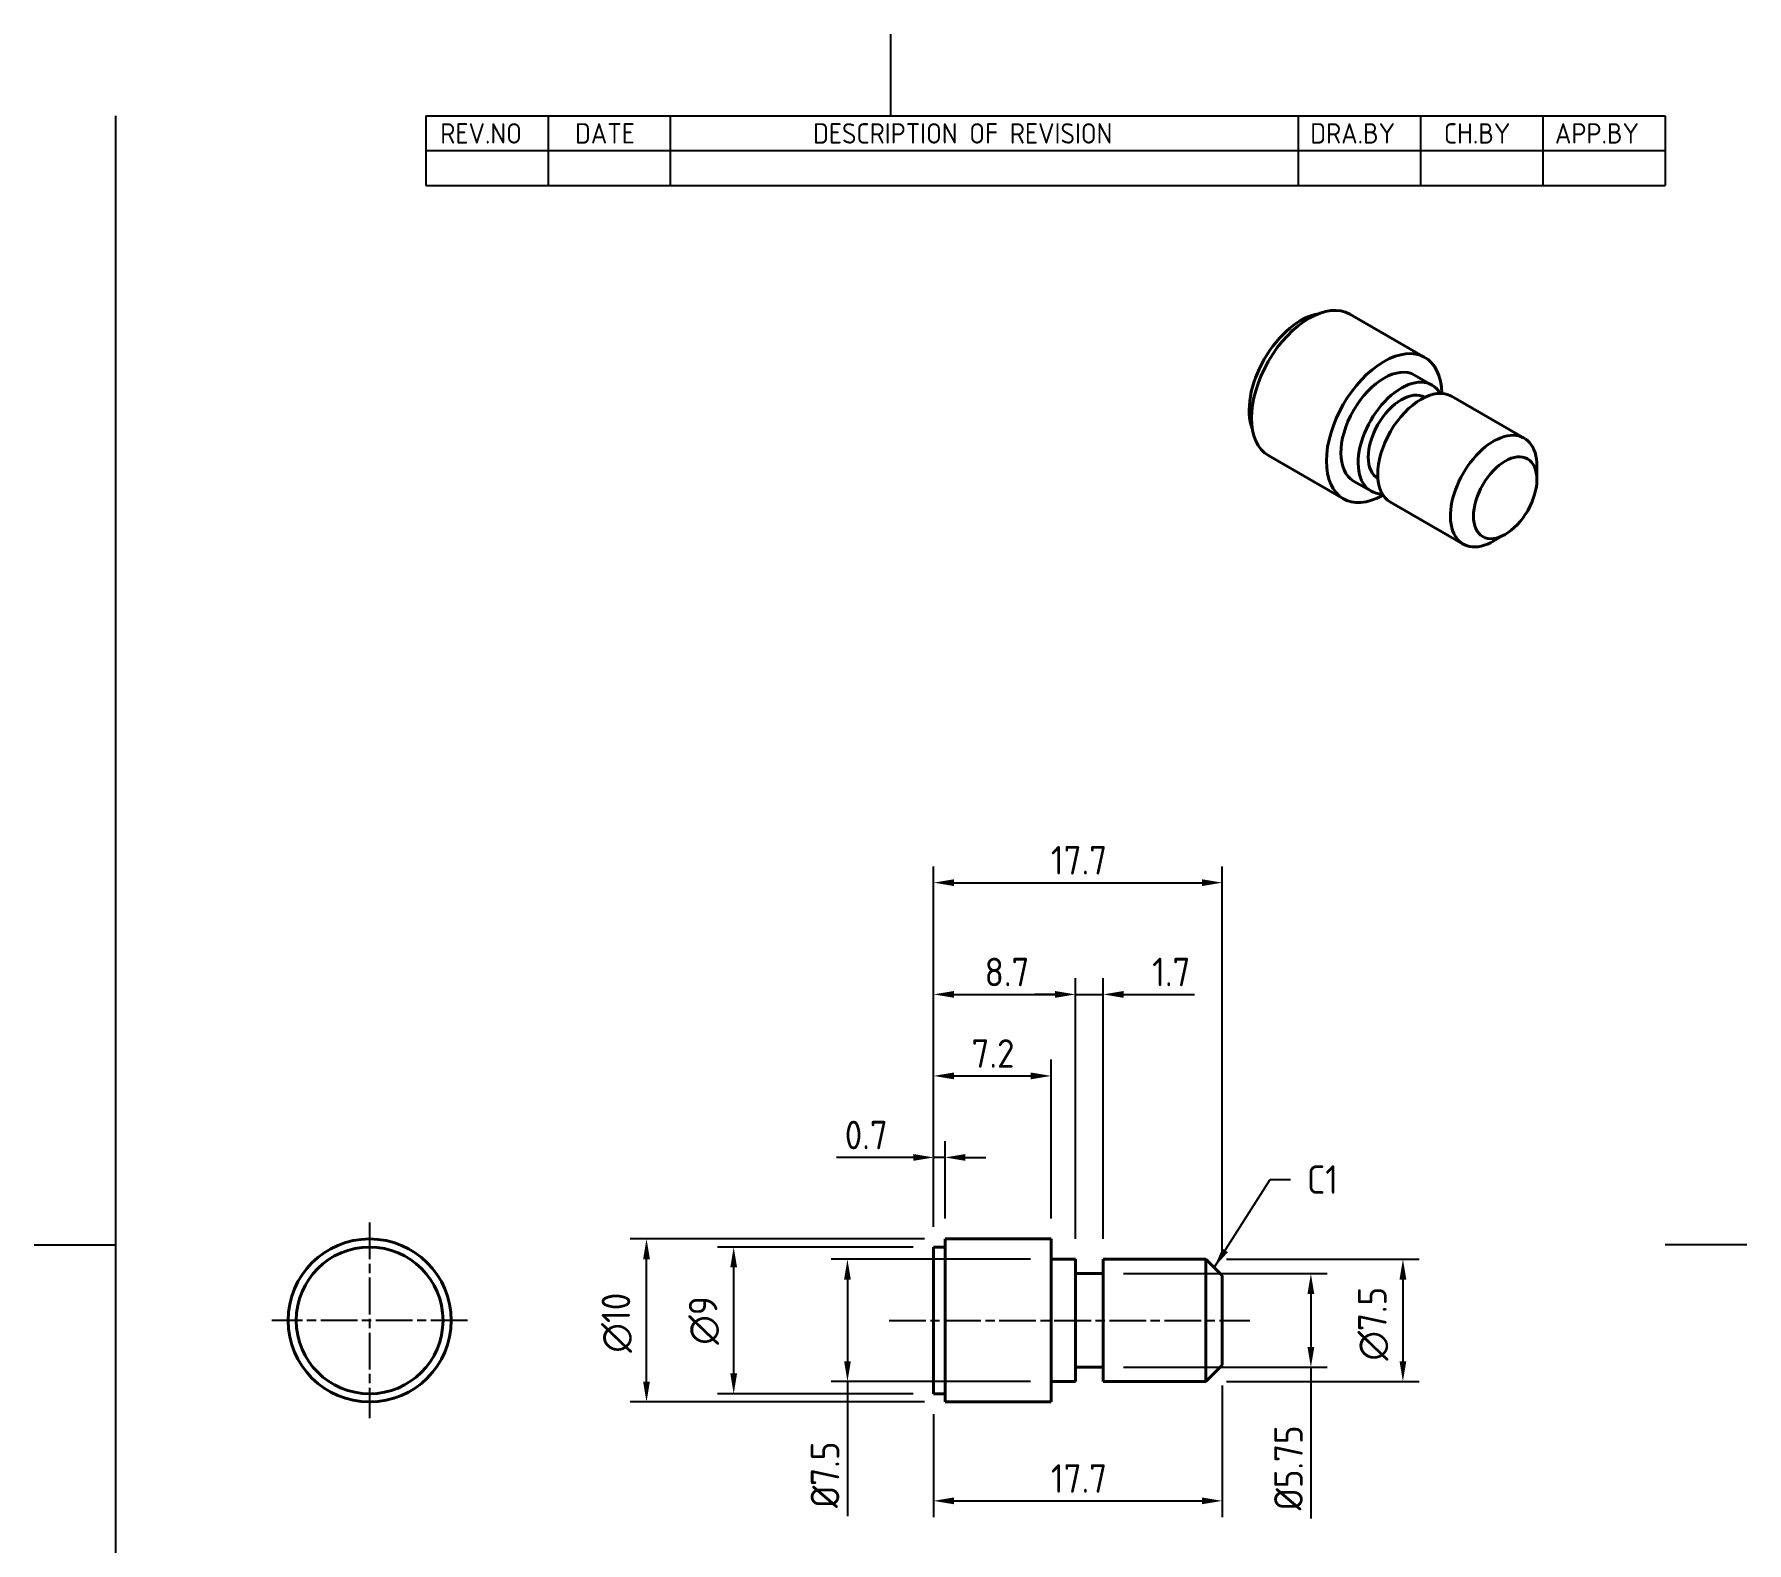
# Model space of a CAD drawing. Header units: millimetres. Extents: x 0 to 105, y 0 to 149.
# Drawn here: x 0 to 105, y 56 to 148.5 of the extents above; entities that cross this region are included whole.
import ezdxf

# ---------------------------------------------------------------- set-up
doc = ezdxf.new("R2010")
doc.units = ezdxf.units.MM
doc.header["$LTSCALE"] = 0.5
doc.linetypes.add('CHAIN', pattern=[0.35429999999999995, 0.2362, -0.0295, 0.0591, -0.0295])
doc.layers.get('0').update_dxf_attribs({"color": 3, "lineweight": 25})
for name, color, linetype, lineweight in [('가시적인 것(ISO)', 3, 'Continuous', 40), ('경계(ISO)', 7, 'Continuous', 25), ('기호(ISO)', 5, 'Continuous', 25), ('중심 표식(ISO)', 1, 'Continuous', 25), ('중심선(ISO)', 1, 'Continuous', 25), ('치수(ISO)', 2, 'Continuous', 25)]:
    doc.layers.add(name, color=color, linetype=linetype, lineweight=lineweight)
doc.styles.add('ISO ProportionalPSTEK', font='isocp.shx')
doc.styles.add('치수 텍스트_PSTEK_POSCO', font='isocp.shx')
doc.dimstyles.new('치수_PSTEK_POSCO', dxfattribs={"dimscale": 0.5, "dimtxt": 3.5, "dimasz": 2.5, "dimexe": 2, "dimexo": 2.5, "dimgap": 1, "dimtad": 1, "dimrnd": 1e-08, "dimdsep": 46, "dimtxsty": '치수 텍스트_PSTEK_POSCO', "dimcen": 0.09, "dimdle": 10, "dimclrd": 7, "dimclre": 7, "dimclrt": 2, "dimadec": 1, "dimazin": 2, "dimtfac": 1, "dimtmove": 0, "dimatfit": 3, "dimfxl": 0, "dimtolj": 1, "dimlwd": -1, "dimlwe": -1, "dimarcsym": 0})
doc.dimstyles.new('치수_PSTEK_POSCO$7', dxfattribs={"dimscale": 0.5, "dimtxt": 3.5, "dimasz": 2.5, "dimexe": 2, "dimexo": 2.5, "dimgap": 1, "dimtad": 1, "dimrnd": 1e-08, "dimdsep": 46, "dimtxsty": '치수 텍스트_PSTEK_POSCO', "dimcen": 0.09, "dimdle": 10, "dimclrd": 7, "dimclre": 7, "dimclrt": 2, "dimadec": 1, "dimazin": 2, "dimtfac": 1, "dimtmove": 0, "dimatfit": 3, "dimfxl": 0, "dimtolj": 1, "dimlwd": -1, "dimlwe": -1, "dimarcsym": 0})

# ---------------------------------------------------------------- blocks, each defined once
blk = doc.blocks.new('경계 Default Border')
at = {"layer": '경계(ISO)', "flags": 128}
for points in [[(105, 297.0000076293945), (105, 287.0000076293945)], [(10, 10), (10, 287.0000076293945)], [(0, 148.5000038146973), (10, 148.5000038146973)], [(210, 148.5000038146973), (200, 148.5000038146973)]]:
    blk.add_lwpolyline(points, dxfattribs=at)
blk = doc.blocks.new('리비전 내역')
at = {"layer": '기호(ISO)'}
for p, q in [((48.00000000000001, 287.0000076293945), (200, 287.0000076293945)), ((48.00000000000001, 287.0000076293945), (48.00000000000001, 282.7200076293945)), ((63.00000000000001, 287.0000076293945), (63.00000000000001, 282.7200076293945)), ((78, 287.0000076293945), (78, 282.7200076293945)), ((155, 287.0000076293945), (155, 282.7200076293945)), ((170, 287.0000076293945), (170, 282.7200076293945)), ((185, 287.0000076293945), (185, 282.7200076293945)), ((200, 287.0000076293945), (200, 282.7200076293945)), ((48.00000000000001, 282.7200076293945), (200, 282.7200076293945)), ((48.00000000000001, 282.7200076293945), (48.00000000000001, 278.4400076293945)), ((63.00000000000001, 282.7200076293945), (63.00000000000001, 278.4400076293945)), ((78, 282.7200076293945), (78, 278.4400076293945)), ((155, 282.7200076293945), (155, 278.4400076293945)), ((170, 282.7200076293945), (170, 278.4400076293945)), ((185, 282.7200076293945), (185, 278.4400076293945)), ((200, 282.7200076293945), (200, 278.4400076293945)), ((48.00000000000001, 278.4400076293945), (200, 278.4400076293945))]:
    blk.add_line(p, q, dxfattribs=at)
at = {"layer": '기호(ISO)', "color": 2, "char_height": 2.5, "attachment_point": 7, "style": 'ISO ProportionalPSTEK'}
for s, insert in [('REV.NO', (49.7871163682308, 283.5831900503393)), ('DATE', (66.31423177283666, 283.5831900503393)), ('DESCRIPTION OF REVISION', (95.50702043336295, 283.5831900503393)), ('DRA.BY', (156.4757339553203, 283.5831900503393)), ('CH.BY', (172.8642915086116, 283.5831900503393)), ('APP.BY', (186.4777339604403, 283.5831900503393))]:
    blk.add_mtext(s, dxfattribs=dict(at, insert=insert))
blk = doc.blocks.new('*D23')
at = {"layer": 'Defpoints', "color": 0}
for p in [(42.88555596969414, 74.10171294828528), (55.14409543846646, 74.10171294828528), (55.14409543846646, 65.10171294828528)]:
    blk.add_point(p, dxfattribs=at)
at = {"layer": '치수(ISO)', "color": 7}
for p, q in [((53.89409543846646, 74.10171294828528), (41.88555596969414, 74.10171294828528)), ((42.88555596969414, 66.35171294828528), (42.88555596969414, 72.85171294828528)), ((53.89409543846646, 65.10171294828528), (41.88555596969414, 65.10171294828528))]:
    blk.add_line(p, q, dxfattribs=at)
for points in [[(42.6772226363608, 72.85171294828528), (43.09388930302747, 72.85171294828528), (42.88555596969414, 74.10171294828528)], [(42.6772226363608, 66.35171294828528), (43.09388930302747, 66.35171294828528), (42.88555596969414, 65.10171294828528)]]:
    blk.add_solid(points, dxfattribs=at)
at = {"layer": '치수(ISO)', "color": 2, "insert": (41.06903169314059, 68.11192542207486), "char_height": 1.75, "attachment_point": 4, "rotation": 90, "style": '치수 텍스트_PSTEK_POSCO'}
blk.add_mtext('\\A1;\\fAIGDT|b0|i0;\\H1.7500;\\ln\\fisocp|b0|i0;\\H1.7500;9', dxfattribs=at)
blk = doc.blocks.new('*D24')
at = {"layer": 'Defpoints', "color": 0}
for p in [(71.84409543846645, 73.35171294828528), (71.84409543846645, 65.85171294828528), (83.91830199886209, 65.85171294828528)]:
    blk.add_point(p, dxfattribs=at)
at = {"layer": '치수(ISO)', "color": 7}
for p, q in [((73.09409543846645, 73.35171294828528), (84.91830199886209, 73.35171294828528)), ((83.91830199886209, 72.10171294828528), (83.91830199886209, 67.10171294828528)), ((73.09409543846645, 65.85171294828528), (84.91830199886209, 65.85171294828528))]:
    blk.add_line(p, q, dxfattribs=at)
for points in [[(83.70996866552876, 72.10171294828528), (84.12663533219542, 72.10171294828528), (83.91830199886209, 73.35171294828528)], [(83.70996866552876, 67.10171294828528), (84.12663533219542, 67.10171294828528), (83.91830199886209, 65.85171294828528)]]:
    blk.add_solid(points, dxfattribs=at)
at = {"layer": '치수(ISO)', "color": 2, "insert": (82.10177772230854, 67.13999627919752), "char_height": 1.75, "attachment_point": 4, "rotation": 90, "style": '치수 텍스트_PSTEK_POSCO'}
blk.add_mtext('\\A1;\\fAIGDT|b0|i0;\\H1.7500;\\ln\\fisocp|b0|i0;\\H1.7500;7.5', dxfattribs=at)
blk = doc.blocks.new('*D25')
at = {"layer": 'Defpoints', "color": 0}
for p in [(72.84409543846645, 66.85171294828528), (55.14409543846646, 65.10171294828528), (72.84409543846645, 58.53494298365651)]:
    blk.add_point(p, dxfattribs=at)
at = {"layer": '치수(ISO)', "color": 7}
for p, q in [((72.84409543846645, 65.60171294828528), (72.84409543846645, 57.53494298365651)), ((55.14409543846646, 63.85171294828528), (55.14409543846646, 57.53494298365651)), ((56.39409543846646, 58.53494298365651), (71.59409543846645, 58.53494298365651))]:
    blk.add_line(p, q, dxfattribs=at)
for points in [[(56.39409543846646, 58.74327631698984), (56.39409543846646, 58.32660965032317), (55.14409543846646, 58.53494298365651)], [(71.59409543846645, 58.74327631698984), (71.59409543846645, 58.32660965032317), (72.84409543846645, 58.53494298365651)]]:
    blk.add_solid(points, dxfattribs=at)
at = {"layer": '치수(ISO)', "color": 2, "insert": (62.33159543846645, 59.90994298365651), "char_height": 1.75, "attachment_point": 4, "style": '치수 텍스트_PSTEK_POSCO'}
blk.add_mtext('\\A1;17.7', dxfattribs=at)
blk = doc.blocks.new('*D26')
at = {"layer": 'Defpoints', "color": 0}
for p in [(62.34409543846645, 73.35171294828528), (49.86112279465268, 65.85171294828528), (62.34409543846645, 65.85171294828528)]:
    blk.add_point(p, dxfattribs=at)
at = {"layer": '치수(ISO)', "color": 7}
for p, q in [((61.09409543846645, 73.35171294828528), (48.86112279465268, 73.35171294828528)), ((49.86112279465268, 72.10171294828528), (49.86112279465268, 67.10171294828528)), ((61.09409543846645, 65.85171294828528), (48.86112279465268, 65.85171294828528)), ((49.86112279465268, 65.85171294828528), (49.86112279465268, 57.60037806381715))]:
    blk.add_line(p, q, dxfattribs=at)
for points in [[(49.65278946131934, 72.10171294828528), (50.06945612798602, 72.10171294828528), (49.86112279465268, 73.35171294828528)], [(49.65278946131934, 67.10171294828528), (50.06945612798602, 67.10171294828528), (49.86112279465268, 65.85171294828528)]]:
    blk.add_solid(points, dxfattribs=at)
at = {"layer": '치수(ISO)', "color": 2, "insert": (48.48612279465267, 58.10037806381716), "char_height": 1.75, "attachment_point": 4, "rotation": 90, "style": '치수 텍스트_PSTEK_POSCO'}
blk.add_mtext('\\A1;Ø7.5', dxfattribs=at)
blk = doc.blocks.new('*D27')
at = {"layer": 'Defpoints', "color": 0}
for p in [(55.84409543846645, 79.60171294828528), (55.84409543846645, 74.60171294828528), (55.14409543846646, 74.10171294828528)]:
    blk.add_point(p, dxfattribs=at)
at = {"layer": '치수(ISO)', "color": 7}
for p, q in [((55.14409543846646, 75.35171294828528), (55.14409543846646, 80.60171294828528)), ((55.84409543846645, 75.85171294828528), (55.84409543846645, 80.60171294828528)), ((53.89409543846646, 79.60171294828528), (49.19271748571055, 79.60171294828528)), ((55.84409543846645, 79.60171294828528), (55.14409543846646, 79.60171294828528)), ((57.09409543846645, 79.60171294828528), (58.34409543846645, 79.60171294828528))]:
    blk.add_line(p, q, dxfattribs=at)
for points in [[(53.89409543846646, 79.81004628161861), (53.89409543846646, 79.39337961495195), (55.14409543846646, 79.60171294828528)], [(57.09409543846645, 79.81004628161861), (57.09409543846645, 79.39337961495195), (55.84409543846645, 79.60171294828528)]]:
    blk.add_solid(points, dxfattribs=at)
at = {"layer": '치수(ISO)', "color": 2, "insert": (49.69271748571055, 80.97671294828528), "char_height": 1.75, "attachment_point": 4, "style": '치수 텍스트_PSTEK_POSCO'}
blk.add_mtext('\\A1;0.7', dxfattribs=at)
blk = doc.blocks.new('*D28')
at = {"layer": 'Defpoints', "color": 0}
for p in [(62.34409543846645, 84.60171294828528), (62.34409543846645, 74.60171294828528), (55.14409543846646, 74.10171294828528)]:
    blk.add_point(p, dxfattribs=at)
at = {"layer": '치수(ISO)', "color": 7}
for p, q in [((55.14409543846646, 75.35171294828528), (55.14409543846646, 85.60171294828528)), ((62.34409543846645, 75.85171294828528), (62.34409543846645, 85.60171294828528)), ((56.39409543846646, 84.60171294828528), (61.09409543846645, 84.60171294828528))]:
    blk.add_line(p, q, dxfattribs=at)
for points in [[(56.39409543846646, 84.81004628161861), (56.39409543846646, 84.39337961495195), (55.14409543846646, 84.60171294828528)], [(61.09409543846645, 84.81004628161861), (61.09409543846645, 84.39337961495195), (62.34409543846645, 84.60171294828528)]]:
    blk.add_solid(points, dxfattribs=at)
at = {"layer": '치수(ISO)', "color": 2, "insert": (57.46654376523811, 85.97688519237977), "char_height": 1.75, "attachment_point": 4, "style": '치수 텍스트_PSTEK_POSCO'}
blk.add_mtext('\\A1;7.2', dxfattribs=at)
blk = doc.blocks.new('*D29')
at = {"layer": 'Defpoints', "color": 0}
for p in [(63.84409543846645, 89.60171294828528), (55.14409543846646, 74.10171294828528), (63.84409543846645, 73.35171294828528)]:
    blk.add_point(p, dxfattribs=at)
at = {"layer": '치수(ISO)', "color": 7}
for p, q in [((55.14409543846646, 75.35171294828528), (55.14409543846646, 90.60171294828528)), ((63.84409543846645, 74.60171294828528), (63.84409543846645, 90.60171294828528)), ((56.39409543846646, 89.60171294828528), (62.59409543846645, 89.60171294828528))]:
    blk.add_line(p, q, dxfattribs=at)
for points in [[(56.39409543846646, 89.81004628161861), (56.39409543846646, 89.39337961495195), (55.14409543846646, 89.60171294828528)], [(62.59409543846645, 89.81004628161861), (62.59409543846645, 89.39337961495195), (63.84409543846645, 89.60171294828528)]]:
    blk.add_solid(points, dxfattribs=at)
at = {"layer": '치수(ISO)', "color": 2, "insert": (58.26909543846645, 90.97671294828528), "char_height": 1.75, "attachment_point": 4, "style": '치수 텍스트_PSTEK_POSCO'}
blk.add_mtext('\\A1;8.7', dxfattribs=at)
blk = doc.blocks.new('*D30')
at = {"layer": 'Defpoints', "color": 0}
for p in [(72.84409543846645, 96.4550169704375), (55.14409543846646, 74.10171294828528), (72.84409543846645, 72.3517129482853)]:
    blk.add_point(p, dxfattribs=at)
at = {"layer": '치수(ISO)', "color": 7}
for p, q in [((55.14409543846646, 75.35171294828528), (55.14409543846646, 97.4550169704375)), ((72.84409543846645, 73.6017129482853), (72.84409543846645, 97.4550169704375)), ((56.39409543846646, 96.4550169704375), (71.59409543846645, 96.4550169704375))]:
    blk.add_line(p, q, dxfattribs=at)
for points in [[(56.39409543846646, 96.66335030377083), (56.39409543846646, 96.24668363710417), (55.14409543846646, 96.4550169704375)], [(71.59409543846645, 96.66335030377083), (71.59409543846645, 96.24668363710417), (72.84409543846645, 96.4550169704375)]]:
    blk.add_solid(points, dxfattribs=at)
at = {"layer": '치수(ISO)', "color": 2, "insert": (62.33159543846645, 97.8300169704375), "char_height": 1.75, "attachment_point": 4, "style": '치수 텍스트_PSTEK_POSCO'}
blk.add_mtext('\\A1;17.7', dxfattribs=at)
blk = doc.blocks.new('*D31')
at = {"layer": 'Defpoints', "color": 0}
for p in [(65.54409543846646, 89.60171294828528), (63.84409543846645, 73.35171294828528), (65.54409543846646, 73.35171294828528)]:
    blk.add_point(p, dxfattribs=at)
at = {"layer": '치수(ISO)', "color": 7}
for p, q in [((63.84409543846645, 74.60171294828528), (63.84409543846645, 90.60171294828528)), ((65.54409543846646, 74.60171294828528), (65.54409543846646, 90.60171294828528)), ((62.59409543846645, 89.60171294828528), (61.34409543846645, 89.60171294828528)), ((63.84409543846645, 89.60171294828528), (65.54409543846646, 89.60171294828528)), ((66.79409543846646, 89.60171294828528), (71.14409543846645, 89.60171294828528))]:
    blk.add_line(p, q, dxfattribs=at)
for points in [[(62.59409543846645, 89.81004628161861), (62.59409543846645, 89.39337961495195), (63.84409543846645, 89.60171294828528)], [(66.79409543846646, 89.81004628161861), (66.79409543846646, 89.39337961495195), (65.54409543846646, 89.60171294828528)]]:
    blk.add_solid(points, dxfattribs=at)
at = {"layer": '치수(ISO)', "color": 2, "insert": (68.54409543846646, 90.97671294828528), "char_height": 1.75, "attachment_point": 4, "style": '치수 텍스트_PSTEK_POSCO'}
blk.add_mtext('\\A1;1.7', dxfattribs=at)
blk = doc.blocks.new('*D32')
at = {"layer": 'Defpoints', "color": 0}
for p in [(65.54409543846646, 72.47671294828528), (78.27629941985151, 72.47671294828528), (65.54409543846646, 66.7267129482853)]:
    blk.add_point(p, dxfattribs=at)
at = {"layer": '치수(ISO)', "color": 7}
for p, q in [((66.79409543846646, 72.47671294828528), (79.27629941985151, 72.47671294828528)), ((78.27629941985151, 71.22671294828528), (78.27629941985151, 67.9767129482853)), ((66.79409543846646, 66.7267129482853), (79.27629941985151, 66.7267129482853)), ((78.27629941985151, 66.7267129482853), (78.27629941985151, 57.44949642971575))]:
    blk.add_line(p, q, dxfattribs=at)
for points in [[(78.06796608651818, 71.22671294828528), (78.48463275318484, 71.22671294828528), (78.27629941985151, 72.47671294828528)], [(78.06796608651818, 67.9767129482853), (78.48463275318484, 67.9767129482853), (78.27629941985151, 66.7267129482853)]]:
    blk.add_solid(points, dxfattribs=at)
at = {"layer": '치수(ISO)', "color": 2, "insert": (76.9012994198515, 57.94949642971576), "char_height": 1.75, "attachment_point": 4, "rotation": 90, "style": '치수 텍스트_PSTEK_POSCO'}
blk.add_mtext('\\A1;Ø5.75', dxfattribs=at)
blk = doc.blocks.new('*D33')
at = {"layer": 'Defpoints', "color": 0}
for p in [(37.54055629265277, 74.60171294828528), (55.84409543846645, 74.60171294828528), (55.84409543846645, 64.60171294828528)]:
    blk.add_point(p, dxfattribs=at)
at = {"layer": '치수(ISO)', "color": 7}
for p, q in [((54.59409543846645, 74.60171294828528), (36.54055629265277, 74.60171294828528)), ((37.54055629265277, 65.85171294828528), (37.54055629265277, 73.35171294828528)), ((54.59409543846645, 64.60171294828528), (36.54055629265277, 64.60171294828528))]:
    blk.add_line(p, q, dxfattribs=at)
for points in [[(37.33222295931944, 73.35171294828528), (37.74888962598611, 73.35171294828528), (37.54055629265277, 74.60171294828528)], [(37.33222295931944, 65.85171294828528), (37.74888962598611, 65.85171294828528), (37.54055629265277, 64.60171294828528)]]:
    blk.add_solid(points, dxfattribs=at)
at = {"layer": '치수(ISO)', "color": 2, "insert": (35.72403201609923, 67.62596085063619), "char_height": 1.75, "attachment_point": 4, "rotation": 90, "style": '치수 텍스트_PSTEK_POSCO'}
blk.add_mtext('\\A1;\\fAIGDT|b0|i0;\\H1.7500;\\ln\\fisocp|b0|i0;\\H1.7500;10', dxfattribs=at)

msp = doc.modelspace()

# ---------------------------------------------------------------- linework, layer by layer
at = {"layer": '가시적인 것(ISO)'}
for p, q in [((80.66445971744899, 131.3225472839323), (85.26065379516224, 128.6757751442825)), ((84.636863530682, 127.5925458491009), (85.697523702462, 126.9817522784125)), ((86.8996052304793, 126.2895195649656), (91.35437795195521, 123.7241865680743)), ((75.67413760160717, 122.6567129224793), (80.2703316793204, 120.0099407828295)), ((92.13465758796389, 121.1870911816669), (92.13465758796367, 122.0014826092518)), ((80.89412194380063, 121.0931700780111), (81.95478211558061, 120.4823765073227)), ((83.15686364359793, 119.7901437938758), (87.61163636507384, 117.2248107969845)), ((90.19763428181692, 117.8233958658762), (89.49326217049054, 117.4146253604463)), ((55.84409543846645, 74.60171294828528), (55.84409543846645, 64.60171294828528)), ((55.84409543846645, 74.60171294828528), (62.34409543846645, 74.60171294828528)), ((62.34409543846645, 64.60171294828528), (62.34409543846645, 74.60171294828528)), ((55.14409543846645, 74.10171294828528), (55.14409543846645, 65.10171294828528)), ((55.84409543846645, 74.10171294828528), (55.14409543846645, 74.10171294828528)), ((62.34409543846645, 73.35171294828528), (63.84409543846645, 73.35171294828528)), ((63.84409543846645, 73.35171294828528), (63.84409543846645, 65.85171294828528)), ((65.54409543846644, 72.4767129482853), (63.84409543846645, 72.4767129482853)), ((65.54409543846644, 65.85171294828528), (65.54409543846644, 73.35171294828528)), ((65.54409543846644, 73.35171294828528), (71.84409543846644, 73.35171294828528)), ((71.84409543846644, 65.85171294828528), (71.84409543846644, 73.35171294828528)), ((72.84409543846645, 72.3517129482853), (71.84409543846644, 73.35171294828528)), ((72.84409543846645, 72.3517129482853), (72.84409543846645, 66.85171294828528)), ((65.54409543846644, 66.7267129482853), (63.84409543846645, 66.7267129482853)), ((72.84409543846645, 66.8517129482853), (71.84409543846644, 65.85171294828528)), ((55.84409543846645, 65.10171294828528), (55.14409543846645, 65.10171294828528)), ((62.34409543846645, 65.85171294828528), (63.84409543846645, 65.85171294828528)), ((65.54409543846646, 65.85171294828528), (71.84409543846644, 65.85171294828528)), ((55.84409543846645, 64.60171294828528), (62.34409543846645, 64.60171294828528))]:
    msp.add_line(p, q, dxfattribs=at)
for centre, radius in [((20.5633275182041, 69.60171294828528), 5), ((20.5633275182039, 69.60171294828528), 4.5)]:
    msp.add_circle(centre, radius, dxfattribs=at)
for centre, major_axis, ratio, start_param, end_param in [((77.67432391269742, 127.2746671028604), (2.245644952129053, 3.899625462653727), 0.5780931159156393, 0.438281135261934, 2.703311518328697), ((78.16929865952808, 126.9896301032058), (-2.495161057920911, -4.332917180726515), 0.578093115915639, 3.141592653589792, 6.283185307179582), ((82.76549273724132, 124.342857963556), (2.495161057920911, 4.332917180726514), 0.5780931159156392, 5.516391973363473, 10.19157129458549), ((82.76549273724132, 124.342857963556), (-1.871370793440685, -3.249687885544888), 0.578093115915639, 3.141592653589793, 6.283185307179586), ((83.8261529090213, 123.7320643928676), (-1.871370793440685, -3.249687885544887), 0.578093115915639, 2.815929653872836, 6.608848306896547), ((83.8261529090213, 123.7320643928676), (-1.434717608304525, -2.491427378917745), 0.5780931159156392, 3.144429628620732, 6.280348332148658), ((85.0282344370386, 123.0398316794207), (1.871370793440685, 3.249687885544887), 0.578093115915639, 0, 3.141592653589793), ((89.48300715851452, 120.4744986825294), (1.871370793440684, 3.249687885544887), 0.578093115915639, 5.495853435359393, 10.21210983258956)]:
    msp.add_ellipse(centre, major_axis=major_axis, ratio=ratio, start_param=start_param, end_param=end_param, dxfattribs=at)
msp.add_ellipse((90.19011393970118, 120.0673029687371), major_axis=(1.372338581856502, 2.383104449399584), ratio=0.5780931159156392, dxfattribs=at)
at = {"layer": '중심 표식(ISO)', "linetype": 'CHAIN', "ltscale": 19.05165100097656}
for p, q in [((20.5633275182041, 75.60171294828528), (20.5633275182041, 63.60171294828529)), ((26.56332751820411, 69.60171294828528), (14.5633275182041, 69.60171294828528))]:
    msp.add_line(p, q, dxfattribs=at)
at = {"layer": '중심선(ISO)', "linetype": 'CHAIN', "ltscale": 19.05165100097656}
msp.add_line((52.41899493392357, 69.60171294828528), (74.53206224537568, 69.60171294828528), dxfattribs=at)

# ---------------------------------------------------------------- block references
at = {"xscale": 0.5, "yscale": 0.5, "zscale": 0.5}
msp.add_blockref('경계 Default Border', (0, 0), dxfattribs=at)
at = {"layer": '기호(ISO)', "xscale": 0.5, "yscale": 0.5, "zscale": 0.5}
msp.add_blockref('리비전 내역', (0, 0), dxfattribs=at)

# ---------------------------------------------------------------- texts
at = {"layer": '기호(ISO)', "color": 2, "insert": (78.02715101299408, 78.24337848857093), "char_height": 1.749999970197678, "attachment_point": 4, "style": '치수 텍스트_PSTEK_POSCO'}
msp.add_mtext('{C1}', dxfattribs=at)

# ---------------------------------------------------------------- dimensions: what is measured, and where the dimension line sits
at = {"layer": '치수(ISO)', "color": 7}
for base, p2, override, picture, middle in [((72.84409543846645, 96.4550169704375), (72.84409543846645, 72.3517129482853), {"dimdec": 2, "dimtp": 0, "dimtm": -0, "dimtdec": 2, "dimtofl": 0, "dimatfit": 1}, '*D30', (63.99409543846645, 96.4550169704375)), ((63.84409543846645, 89.60171294828528), (63.84409543846645, 73.35171294828528), {"dimdec": 2, "dimtp": 0, "dimtm": -0, "dimtdec": 2, "dimtofl": 0, "dimatfit": 1}, '*D29', (59.49409543846645, 89.60171294828528)), ((62.34409543846645, 84.60171294828528), (62.34409543846645, 74.60171294828528), {"dimdec": 2, "dimtp": 0, "dimtm": -0, "dimtdec": 2, "dimtofl": 0, "dimatfit": 1}, '*D28', (58.74409543846646, 84.60171294828528)), ((55.84409543846645, 79.60171294828528), (55.84409543846645, 74.60171294828528), {"dimdec": 2, "dimtp": 0, "dimtm": -0, "dimtdec": 2, "dimtofl": 1, "dimatfit": 1}, '*D27', (50.91840646208851, 79.60171294828528))]:
    dim = msp.add_linear_dim(base=base, p1=(55.14409543846646, 74.10171294828528), p2=p2, angle=180, dimstyle='치수_PSTEK_POSCO', override=override, dxfattribs=at)
    dim.commit()
    dim.dimension.update_dxf_attribs({"geometry": picture, "text_midpoint": middle, "dimtype": 160})
for base, p1, p2, override, picture, middle in [((65.54409543846646, 89.60171294828528), (63.84409543846645, 73.35171294828528), (65.54409543846646, 73.35171294828528), {"dimdec": 2, "dimtp": 0, "dimtm": -0, "dimtdec": 2, "dimtofl": 1, "dimatfit": 1}, '*D31', (69.59409543846645, 89.60171294828528)), ((72.84409543846645, 58.53494298365651), (55.14409543846646, 65.10171294828528), (72.84409543846645, 66.85171294828528), {"dimdec": 2, "dimtp": 0, "dimtm": -0, "dimtdec": 2, "dimtofl": 0, "dimatfit": 1}, '*D25', (63.99409543846645, 58.53494298365651))]:
    dim = msp.add_linear_dim(base=base, p1=p1, p2=p2, dimstyle='치수_PSTEK_POSCO', override=override, dxfattribs=at)
    dim.commit()
    dim.dimension.update_dxf_attribs({"geometry": picture, "text_midpoint": middle, "dimtype": 160})
for base, p1, p2, angle, text, override, picture, middle in [((37.54055629265277, 74.60171294828528), (55.84409543846645, 64.60171294828528), (55.84409543846645, 74.60171294828528), 90, '\\fAIGDT|b0|i0;\\H1.7500;\\ln\\fisocp|b0|i0;\\H1.7500;<>', {"dimdec": 2, "dimtp": 0, "dimtm": -0, "dimtdec": 2, "dimtofl": 0, "dimatfit": 1}, '*D33', (37.54055629265277, 69.60171294828528)), ((42.88555596969414, 74.10171294828528), (55.14409543846646, 65.10171294828528), (55.14409543846646, 74.10171294828528), 90, '\\fAIGDT|b0|i0;\\H1.7500;\\ln\\fisocp|b0|i0;\\H1.7500;<>', {"dimdec": 2, "dimtp": 0, "dimtm": -0, "dimtdec": 2, "dimtofl": 0, "dimatfit": 1}, '*D23', (42.88555596969413, 69.60171294828528)), ((49.86112279465268, 65.85171294828528), (62.34409543846645, 73.35171294828528), (62.34409543846645, 65.85171294828528), 270, 'Ø<>', {"dimdec": 2, "dimtp": 0, "dimtm": -0, "dimtdec": 2, "dimtofl": 0, "dimatfit": 2}, '*D26', (49.86112279465267, 60.10537175052481)), ((78.27629941985151, 72.47671294828528), (65.54409543846646, 66.7267129482853), (65.54409543846646, 72.47671294828528), 90, 'Ø<>', {"dimdec": 2, "dimtp": 0, "dimtm": -0, "dimtdec": 2, "dimtofl": 0, "dimatfit": 2}, '*D32', (78.2762994198515, 60.5669901164234)), ((83.91830199886209, 65.85171294828528), (71.84409543846645, 73.35171294828528), (71.84409543846645, 65.85171294828528), 90, '\\fAIGDT|b0|i0;\\H1.7500;\\ln\\fisocp|b0|i0;\\H1.7500;<>', {"dimdec": 2, "dimtp": 0, "dimtm": -0, "dimtdec": 2, "dimtofl": 0, "dimatfit": 1}, '*D24', (83.91830199886208, 69.60171294828528))]:
    dim = msp.add_linear_dim(base=base, p1=p1, p2=p2, angle=angle, text=text, dimstyle='치수_PSTEK_POSCO', override=override, dxfattribs=at)
    dim.commit()
    dim.dimension.update_dxf_attribs({"geometry": picture, "text_midpoint": middle, "dimtype": 160})

# ---------------------------------------------------------------- leaders
at = {"layer": '기호(ISO)', "color": 7, "annotation_type": 0, "has_hookline": 1, "hookline_direction": 0, "text_width": 1.656548266881354}
msp.add_leader([(72.34409543846645, 72.85171294828528), (75.77715101299408, 78.24337848857093), (77.02715101299408, 78.24337848857093)], dimstyle='치수_PSTEK_POSCO$7', override={"dimtad": 0}, dxfattribs=at)

doc.saveas('drawing.dxf')
